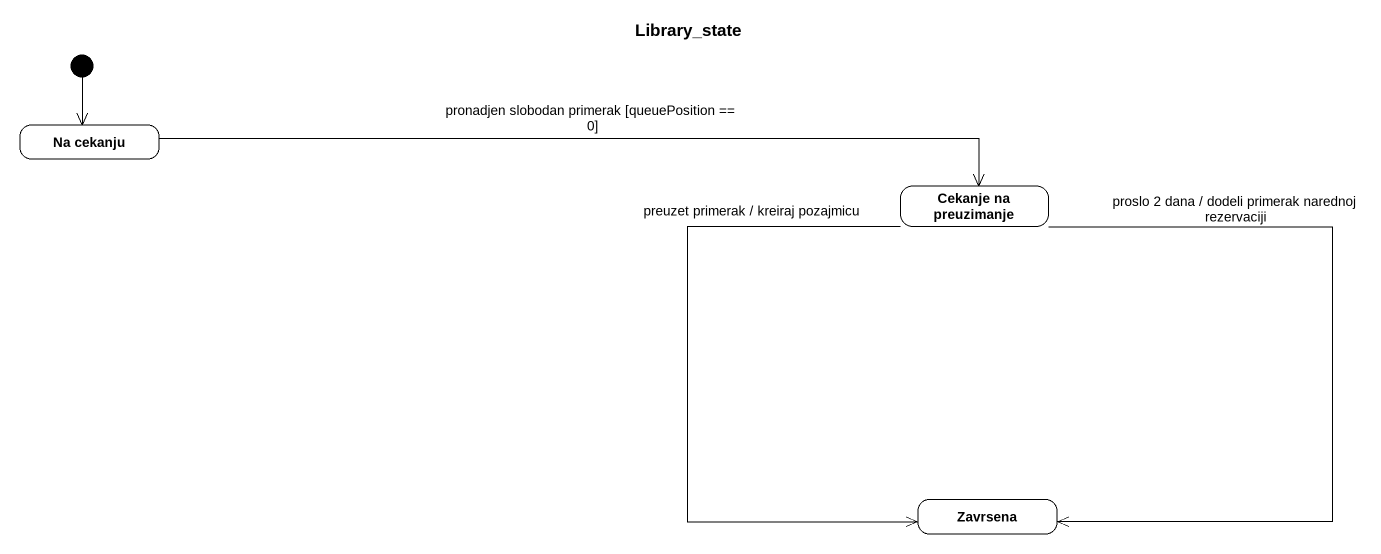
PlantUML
@startuml
title Library_state
hide empty description
state "Na cekanju" as Na_cekanju
state "Cekanje na preuzimanje" as Cekanje_na_preuzimanje
state Zavrsena
[*] --> Na_cekanju
Na_cekanju -right-> Cekanje_na_preuzimanje : pronadjen slobodan primerak [queuePosition == 0]
Cekanje_na_preuzimanje --> Zavrsena : preuzet primerak / kreiraj pozajmicu
Cekanje_na_preuzimanje --> Zavrsena : proslo 2 dana / dodeli primerak narednoj rezervaciji
@enduml
